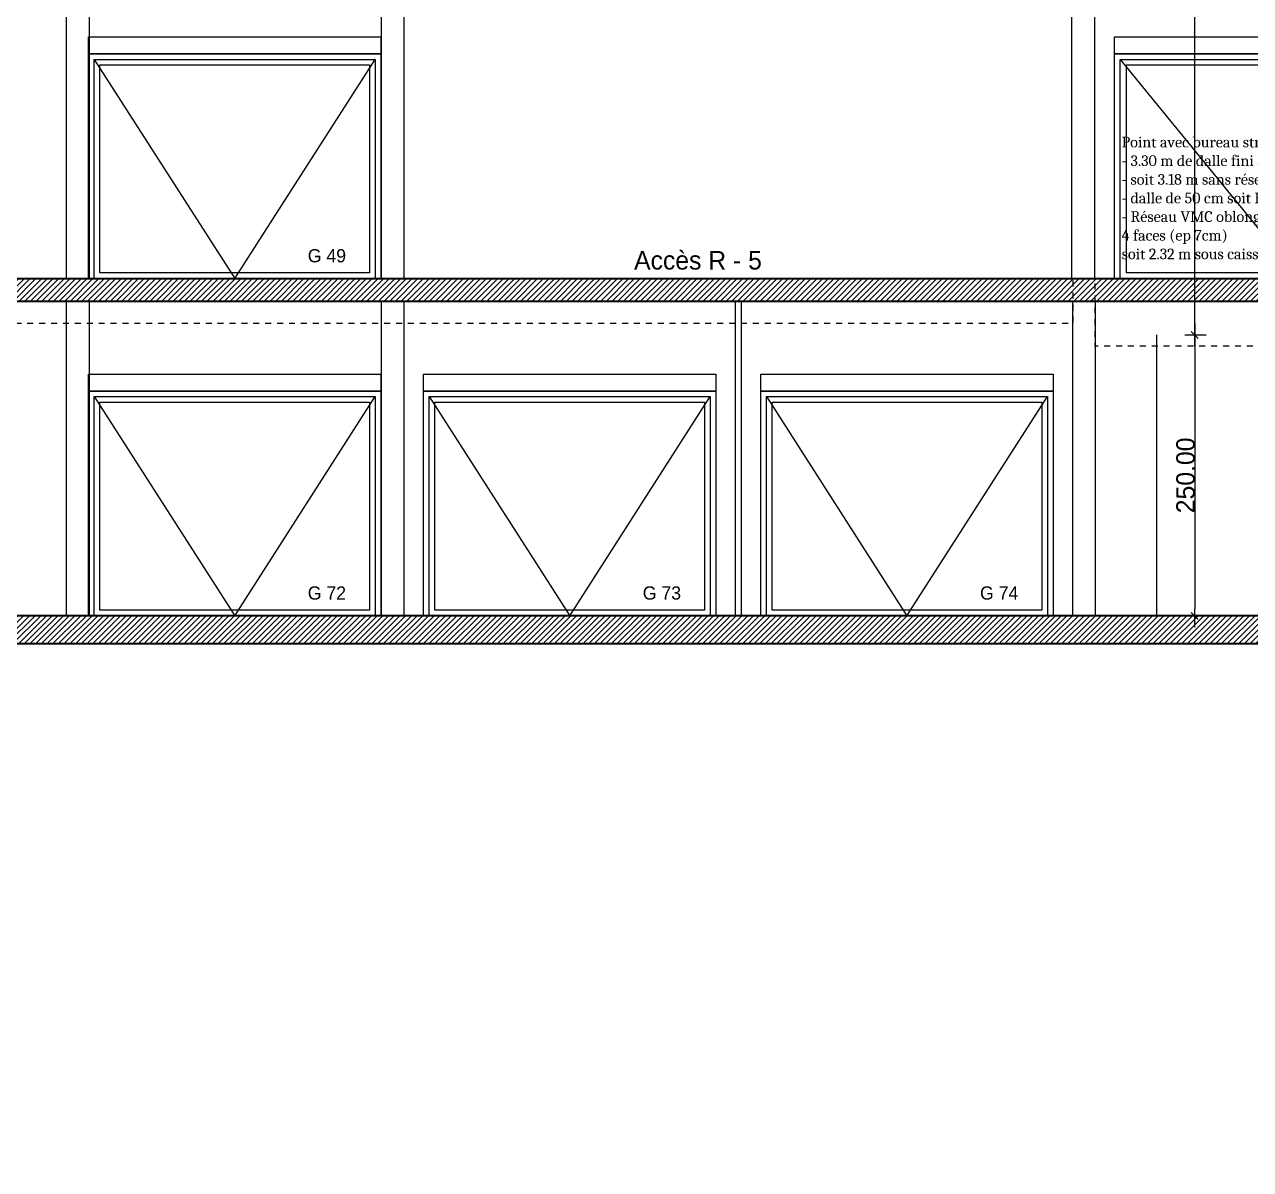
# Model space of a CAD drawing. Header units: centimetres. Extents: x -35664 to 50682, y -23001 to 23705.
# Drawn here: x 8104 to 9194, y -14762 to -13744 of the extents above; entities that cross this region are included whole.
import ezdxf

# ---------------------------------------------------------------- set-up
doc = ezdxf.new("R2010")
doc.units = ezdxf.units.CM
doc.header["$PDMODE"] = 67
doc.linetypes.add('VW-01', pattern=[0.41656, 0.20828, -0.20828])
doc.layers.get('0').update_dxf_attribs({"color": 252})
for name, color, linetype in [('B GÈnÈral_Hatch', 252, 'Continuous'), ('B Général', 252, 'Continuous'), ('C ANNOTATIONS-texte', 252, 'Continuous'), ('prlm-Coupe', 252, 'Continuous'), ('prlm-GT', 242, 'Continuous')]:
    doc.layers.add(name, color=color, linetype=linetype)
doc.styles.add('Cambria (italic)', font='cambriai.ttf')
doc.styles.add('Eurostile', font='Eurosti.TTF')
doc.styles.add('Eurostile (italic)', font='Eurostib.TTF')
doc.dimstyles.new('100é', dxfattribs={"dimtxt": 16.471002, "dimasz": 6.232178, "dimexe": 10, "dimexo": 25, "dimgap": 1, "dimtad": 1, "dimdec": 1, "dimtxsty": 'Eurostile', "dimblk": 'A 90.VW_SLASH', "dimblk1": 'A 90.VW_SLASH', "dimblk2": 'A 90.VW_SLASH', "dimcen": 0, "dimdle": 10, "dimazin": 0, "dimtfac": 1, "dimtdec": 1, "dimtix": 1, "dimtmove": 0, "dimatfit": 0, "dimldrblk": 'A 90.VW_FILLEDARROW', "dimfxl": 1, "dimfrac": 2, "dimtolj": 1, "dimarcsym": 0})
pattern_1 = [(45, (-23116.8977, 10090.366), (2.4253472, -2.6458333), [])]

# ---------------------------------------------------------------- blocks, each defined once
blk = doc.blocks.new('A 90.VW_SLASH')
at = {"linetype": 'ByBlock', "lineweight": -2}
blk.add_line((1.6, 0), (-1, 0), dxfattribs=at)
at = {"linetype": 'Continuous', "lineweight": 20, "flags": 128}
blk.add_lwpolyline([(0.5, 0.5), (-0.5, -0.5)], dxfattribs=at)
blk = doc.blocks.new('*D282')
at = {"layer": 'Defpoints', "color": 0, "transparency": 16777216}
for p in [(2577, -12422.7), (9144.8, -12422.7), (9111, -14019.9)]:
    blk.add_point(p, dxfattribs=at)
at = {"layer": 'prlm-GT', "color": 0, "lineweight": -2, "transparency": 16777216}
for p, q in [((9119.8, -12422.7), (9154.8, -12422.7)), ((9144.8, -14013.6), (9144.8, -12428.9)), ((9136, -14019.9), (9154.8, -14019.9))]:
    blk.add_line(p, q, dxfattribs=at)
at = {"layer": 'prlm-GT', "color": 0, "lineweight": -2, "transparency": 16777216, "xscale": 6.232177734375, "yscale": 6.232177734375, "zscale": 6.232177734375}
for p, rotation in [((9144.8, -12422.7), 90), ((9144.8, -14019.9), 270)]:
    blk.add_blockref('A 90.VW_SLASH', p, dxfattribs=dict(at, rotation=rotation))
at = {"layer": 'prlm-GT', "color": 0, "transparency": 16777216, "insert": (9136.6, -13221.3), "char_height": 16.471, "attachment_point": 5, "rotation": 90, "style": 'Eurostile'}
blk.add_mtext('\\A1;1597.16', dxfattribs=at)
blk = doc.blocks.new('A 90.VW_FILLEDARROW')
at = {"linetype": 'Continuous'}
blk.add_hatch(color=250, dxfattribs=at).paths.add_polyline_path([(-1.6, 0.43), (0, 0), (-1.6, -0.43)])
at = {"linetype": 'Continuous', "flags": 128}
blk.add_lwpolyline([(-1.6, 0.43), (0, 0), (-1.6, -0.43)], close=True, dxfattribs=at)
blk = doc.blocks.new('*D283')
at = {"layer": 'Defpoints', "color": 0, "transparency": 16777216}
for p in [(9111, -14019.9), (9111, -14269.9), (9144.8, -14269.9)]:
    blk.add_point(p, dxfattribs=at)
at = {"layer": 'prlm-GT', "color": 0, "lineweight": -2, "transparency": 16777216}
for p, q in [((9136, -14019.9), (9154.8, -14019.9)), ((9144.8, -14026.1), (9144.8, -14263.6)), ((9136, -14269.9), (9154.8, -14269.9))]:
    blk.add_line(p, q, dxfattribs=at)
at = {"layer": 'prlm-GT', "color": 0, "lineweight": -2, "transparency": 16777216, "xscale": 6.232177734375, "yscale": 6.232177734375, "zscale": 6.232177734375}
for p, rotation in [((9144.8, -14019.9), 90), ((9144.8, -14269.9), 270)]:
    blk.add_blockref('A 90.VW_SLASH', p, dxfattribs=dict(at, rotation=rotation))
at = {"layer": 'prlm-GT', "color": 0, "transparency": 16777216, "insert": (9136.6, -14144.9), "char_height": 16.47, "attachment_point": 5, "rotation": 90, "style": 'Eurostile'}
blk.add_mtext('\\A1;250.00', dxfattribs=at)
blk = doc.blocks.new('B 90.Porte basculante_élévation')
at = {"layer": 'B Général', "linetype": 'Continuous', "flags": 128}
for points in [[(-130, 107.5), (130, 107.5), (130, 92.5), (-130, 92.5)], [(-130, 92.5), (130, 92.5), (130, -107.5), (-130, -107.5)], [(-125, 87.5), (125, 87.5), (125, -107.5), (-125, -107.5)], [(-120, 82.5), (120, 82.5), (120, -102.5), (-120, -102.5)]]:
    blk.add_lwpolyline(points, close=True, dxfattribs=at)
blk.add_lwpolyline([(-125, 87.5), (0, -107.5), (125, 87.5)], dxfattribs=at)
blk = doc.blocks.new('B 90.Groupe-582-1')
at = {"layer": 'B Général', "linetype": 'Continuous', "flags": 128}
for points in [[(9078.7, -6372.4), (9407.3, -6372.4), (9407.3, -6387.4), (9078.7, -6387.4)], [(9078.7, -6387.4), (9407.3, -6387.4), (9407.3, -6587.4), (9078.7, -6587.4)], [(9083.7, -6392.4), (9402.3, -6392.4), (9402.3, -6587.4), (9083.7, -6587.4)], [(9089.3, -6397.4), (9397.3, -6397.4), (9397.3, -6582.4), (9089.3, -6582.4)]]:
    blk.add_lwpolyline(points, close=True, dxfattribs=at)
blk.add_lwpolyline([(9083.7, -6392.4), (9243, -6587.4), (9402.3, -6392.4)], dxfattribs=at)
blk = doc.blocks.new('B 90.Groupe-585-1')
at = {"layer": 'B Général'}
for name, p in [('B 90.Porte basculante_élévation', (8296, -6479.9)), ('B 90.Groupe-582-1', (0, 0))]:
    blk.add_blockref(name, p, dxfattribs=at)
at = {"layer": 'C ANNOTATIONS-texte', "insert": (8361, -6561.2), "char_height": 11.75, "attachment_point": 1, "line_spacing_factor": 0.895453, "style": 'Eurostile (italic)'}
blk.add_mtext('G 49', dxfattribs=at)
blk = doc.blocks.new('B 90.Groupe-588-1')
at = {"layer": 'B Général', "linetype": 'Continuous', "flags": 128}
blk.add_lwpolyline([(8741.5, -6607.4), (8746.5, -6607.4), (8746.5, -6887.4), (8741.5, -6887.4)], close=True, dxfattribs=at)
at = {"layer": 'B Général'}
for p in [(8296, -6779.9), (8594, -6779.9), (8894, -6779.9)]:
    blk.add_blockref('B 90.Porte basculante_élévation', p, dxfattribs=at)
at = {"layer": 'C ANNOTATIONS-texte', "char_height": 11.75, "attachment_point": 1, "line_spacing_factor": 0.895453, "style": 'Eurostile (italic)'}
for s, insert in [('G 72', (8361, -6861.2)), ('G 73', (8659, -6861.2)), ('G 74', (8959, -6861.2))]:
    blk.add_mtext(s, dxfattribs=dict(at, insert=insert))
blk = doc.blocks.new('A$C373B78D5')
at = {"layer": 'B GÈnÈral_Hatch', "linetype": 'Continuous', "lineweight": 18}
h = blk.add_hatch(dxfattribs=at)
h.set_pattern_fill('50_BETON', color=256, style=0, pattern_type=2)
h.set_pattern_definition(pattern_1)
h.paths.add_polyline_path([(-18108.9, 3503), (-18108.9, 3483), (-13306.4, 3483), (-13306.4, 3503)])
h = blk.add_hatch(dxfattribs=at)
h.set_pattern_fill('50_BETON', color=256, style=0, pattern_type=2)
h.set_pattern_definition(pattern_1)
h.paths.add_polyline_path([(-16031, 3203), (-16031, 3178), (-11164.5, 3178), (-11164.5, 3203)])
at = {"layer": 'B GÈnÈral_Hatch'}
blk.add_lwpolyline([(-14698.4, 4066), (-14698.4, 4077.9), (-15512.4, 4077.9), (-15512.4, 4363), (-18095.9, 4363), (-18095.9, 3503), (-16050.7, 3503), (-16050.1, 3203), (-11176.5, 3203), (-11176.5, 3512), (-11666.6, 3512), (-11666.6, 3480), (-11684.6, 3480), (-11684.6, 3771), (-14076.4, 3771), (-14076.4, 4066)], close=True, dxfattribs=at)
at = {"layer": 'B Général', "linetype": 'Continuous', "lineweight": 35}
for p, q in [((-18108.9, 3503), (-13306.4, 3503)), ((-18108.9, 3483), (-13306.4, 3483)), ((-11164.5, 3203), (-16031, 3203)), ((-11164.5, 3178), (-16031, 3178))]:
    blk.add_line(p, q, dxfattribs=at)
at = {"layer": 'B Général', "linetype": 'Continuous'}
for p, q in [((-18108.9, 3503), (-13306.4, 3503)), ((-18108.9, 3483), (-13306.4, 3483)), ((-14690.4, 3203), (-16031, 3203)), ((-11164.5, 3203), (-14672.4, 3203)), ((-11164.5, 3178), (-16031, 3178))]:
    blk.add_line(p, q, dxfattribs=at)
at = {"layer": 'B Général', "linetype": 'Continuous', "flags": 128}
for points in [[(-13322.4, 5331.9), (-14116.6, 5339.8), (-14116.6, 5035), (-14698.4, 5035), (-14698.4, 4133), (-15478.4, 4133), (-15478.4, 5662), (-16935, 5662), (-16935, 6009), (-19604, 6009), (-19604, 5297), (-19865.1, 5297), (-19865.1, 5050), (-19852.8, 5050), (-19852.8, 4090), (-18095.9, 4090), (-18095.9, 3503), (-16050.9, 3503), (-16050.9, 3504.9), (-16050.4, 3504.9), (-16050.4, 3203), (-11164.5, 3203)], [(-11176.5, 3178), (-16050.4, 3178), (-16050.4, 3483), (-18113.9, 3483), (-18113.9, 4090), (-19872.8, 4090), (-19872.8, 4985), (-19889.1, 4985), (-19889.1, 5045.7), (-19898.4, 5046), (-20106.3, 5046), (-20561, 5053), (-20839.4, 5042), (-20839.4, 5055), (-20931.4, 5055), (-20931.4, 5060), (-20962.6, 5060), (-21666.9, 5332), (-21966.9, 5334), (-22059.3, 5334), (-22059.3, 5339), (-23308.5, 5339), (-23308.5, 0), (0, 0)]]:
    blk.add_lwpolyline(points, dxfattribs=at)
for points in [[(-14970.4, 3790), (-14950.4, 3790), (-14950.4, 3503), (-14970.4, 3503)], [(-14690.4, 3756), (-14670.4, 3756), (-14670.4, 3503), (-14690.4, 3503)], [(-14076.2, 3751), (-14056.2, 3751), (-14056.2, 3503), (-14076.2, 3503)], [(-14970.4, 3483), (-14950.4, 3483), (-14950.4, 3203), (-14970.4, 3203)], [(-14690.4, 3483), (-14670.4, 3483), (-14670.4, 3203), (-14690.4, 3203)], [(-14075.4, 3483), (-14055.4, 3483), (-14055.4, 3203), (-14075.4, 3203)]]:
    blk.add_lwpolyline(points, close=True, dxfattribs=at)
at = {"layer": 'B Général', "linetype": 'VW-01', "ltscale": 25.4, "flags": 128}
for points in [[(-16031, 3503), (-14075.4, 3503), (-14075.4, 3463), (-16031, 3463)], [(-14055.4, 3503), (-13306.4, 3503), (-13306.4, 3443), (-14055.4, 3443)]]:
    blk.add_lwpolyline(points, close=True, dxfattribs=at)
at = {"layer": 'B Général'}
for name in ['B 90.Groupe-585-1', 'B 90.Groupe-588-1']:
    blk.add_blockref(name, (-23116.9, 10090.4), dxfattribs=at)
at = {"insert": (-14031.9, 3629.2), "char_height": 9.508, "width": 415.502, "attachment_point": 1, "line_spacing_factor": 1.045993, "style": 'Cambria (italic)'}
blk.add_mtext('Point avec bureau structurés : \\P- 3.30 m de dalle fini a fini\\P- soit 3.18 m sans réserve de sol\\P- dalle de 50 cm soit HSD de 2.68m\\P- Réseau VMC oblong de 880x215 soit 1020x355mm avec caisson promat 4 faces (ep 7cm) \\Psoit 2.32 m sous caisson VMC en rognant dans le flocage', dxfattribs=at)
at = {"layer": 'C ANNOTATIONS-texte', "insert": (-14465.6, 3527.5), "char_height": 16.447, "attachment_point": 1, "line_spacing_factor": 0.895453, "style": 'Eurostile'}
blk.add_mtext('Accès R - 5', dxfattribs=at)

msp = doc.modelspace()

# ---------------------------------------------------------------- linework, layer by layer
at = {"layer": 'prlm-GT'}
msp.add_lwpolyline([(9110.954, -14269.853), (9110.954, -14019.853)], dxfattribs=at)

# ---------------------------------------------------------------- block references
at = {"layer": 'prlm-Coupe'}
msp.add_blockref('A$C373B78D5', (23111.623, -17472.851), dxfattribs=at)

# ---------------------------------------------------------------- dimensions: what is measured, and where the dimension line sits
at = {"layer": 'prlm-GT'}
for base, p2, picture, middle in [((9144.819, -12422.694), (2577.008, -12422.694), '*D282', (9136.563, -13221.274)), ((9144.819, -14269.853), (9110.954, -14269.853), '*D283', (9136.563, -14144.853))]:
    dim = msp.add_linear_dim(base=base, p1=(9110.954, -14019.853), p2=p2, angle=90, dimstyle='100é', override={"dimdec": 2, "dimzin": 0, "dimdsep": 46, "dimpost": '<>'}, dxfattribs=at)
    dim.commit()
    dim.dimension.update_dxf_attribs({"geometry": picture, "text_midpoint": middle})

doc.saveas('drawing.dxf')
